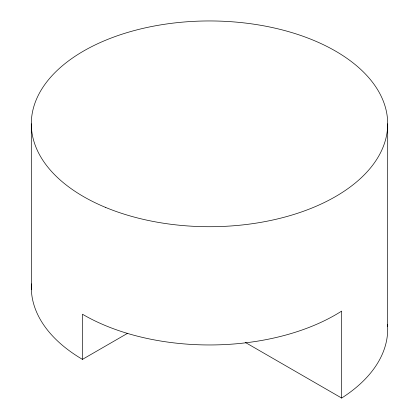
<?xml version="1.0" encoding="UTF-8"?>
<svg xmlns="http://www.w3.org/2000/svg" width="419" height="419" viewBox="0 0 419 419"><rect width="100%" height="100%" fill="white"/><g stroke="black" fill="none" stroke-linecap="round" stroke-linejoin="round"><path stroke-width="0.63" d="M387.648 326.453L387.701 123.835M31.394 283.893A178.201 102.885 0 0 0 82.454 359.366L127.685 333.252M245.277 342.412L341.653 398.05A178.201 102.885 0 0 0 387.538 324.594M31.299 123.835L31.352 289.749M341.653 398.05L341.653 311.097A178.201 102.885 0 0 1 82.454 314.219L82.454 359.366M105.703 207.463A178.201 102.885 0 0 0 386.842 133.918A178.201 102.885 0 0 0 135.955 30.121A178.201 102.885 0 0 0 105.703 207.463"/></g></svg>
